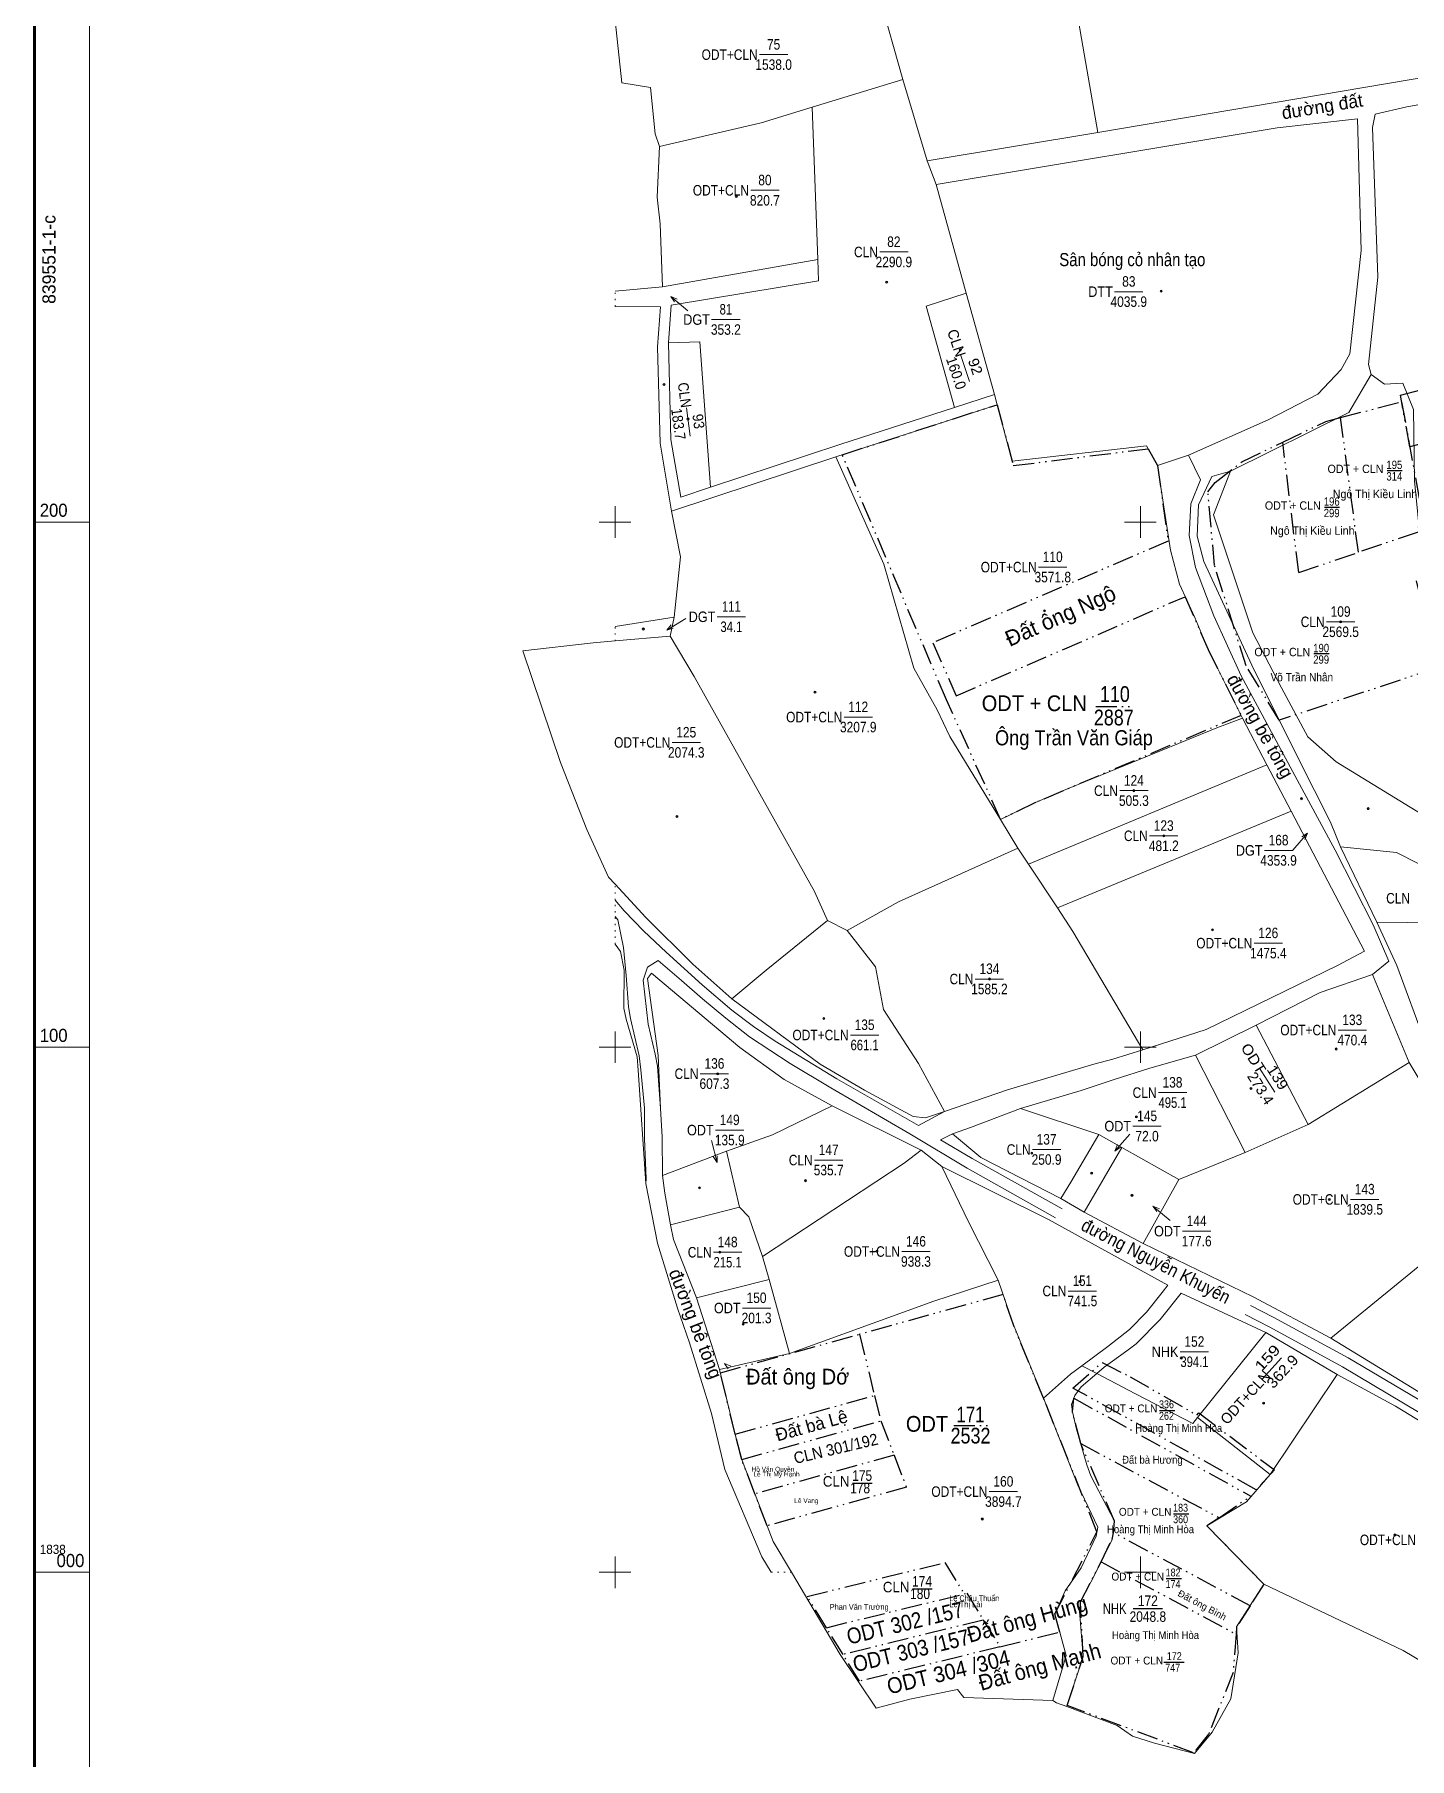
# Model space of a CAD drawing. Header units: metres. Extents: x 551390 to 552118, y 1837759 to 1838646.
# Drawn here: x 551389.5 to 551651.2, y 1837964.5 to 1838292.8 of the extents above; entities that cross this region are included whole.
import ezdxf
from ezdxf.enums import TextEntityAlignment as Align

# ---------------------------------------------------------------- set-up
doc = ezdxf.new("R2010")
doc.units = ezdxf.units.M
doc.header["$LTSCALE"] = 0.8
doc.header["$PDMODE"] = 32
doc.header["$PDSIZE"] = 0.4
doc.linetypes.add('DASH_DOUBLE_DOT', pattern=[9.2, 5, -1.2, 0.3, -1.2, 0.3, -1.2])
doc.linetypes.add('DOTTED', pattern=[1.5, 0.3, -1.2])
for name, color, linetype, lineweight in [('10', 7, 'Continuous', 13), ('13', 7, 'Continuous', 13), ('2', 7, 'DASH_DOUBLE_DOT', 25), ('22', 7, 'Continuous', 13), ('23', 7, 'Continuous', 13), ('24', 7, 'DOTTED', 13), ('31', 7, 'Continuous', 13), ('63', 7, 'Continuous', 13)]:
    doc.layers.add(name, color=color, linetype=linetype, lineweight=lineweight)
for name, color, linetype in [('4', 7, 'Continuous'), ('48', 7, 'Continuous'), ('61', 7, 'Continuous')]:
    doc.layers.add(name, color=color, linetype=linetype)

msp = doc.modelspace()

# ---------------------------------------------------------------- linework, layer by layer
at = {"layer": '10'}
for p, q in [((551591.9, 1838274.17), (551583.53, 1838322.54)), ((551554.82, 1838284.26), (551545.9, 1838315.6)), ((551554.82, 1838284.26), (551537.53, 1838278.98)), ((551559.44, 1838268.77), (551554.82, 1838284.26)), ((551538.6, 1838250), (551537.53, 1838278.98)), ((551566.87, 1838243.57), (551561.14, 1838264.25)), ((551572.22, 1838224.28), (551566.87, 1838243.57)), ((551624.06, 1838153.79), (551578.69, 1838134.88)), ((551573.41, 1838143.38), (551576.69, 1838137.91)), ((551628.69, 1838144.93), (551584.2, 1838126.53)), ((551578.69, 1838134.88), (551576.69, 1838137.91)), ((551578.69, 1838134.88), (551584.2, 1838126.53)), ((551544.2, 1838122.23), (551540.46, 1838124.14)), ((551619.97, 1838079.93), (551610.52, 1838098.51)), ((551577.16, 1838088.34), (551592.1, 1838083.37)), ((551619.97, 1838079.93), (551631.93, 1838085.26)), ((551596.5, 1838080.89), (551589.28, 1838068.58)), ((551592.1, 1838083.37), (551596.5, 1838080.89)), ((551596.5, 1838080.89), (551607.33, 1838074.81)), ((551509.01, 1838075.55), (551521.2, 1838080.22)), ((551521.2, 1838080.22), (551523.7, 1838069.52)), ((551607.33, 1838074.81), (551619.97, 1838079.93)), ((551607.33, 1838074.81), (551600.51, 1838062.59)), ((551523.7, 1838069.52), (551510.57, 1838066.14)), ((551533.2, 1838041.68), (551529.36, 1838055.74)), ((551533.2, 1838041.68), (551519.9, 1838038.63)), ((551637.49, 1838037.69), (551624.74, 1838018.61)), ((551583.33, 1837975.58), (551584.05, 1837975.14))]:
    msp.add_line(p, q, dxfattribs=at)
for points in [[(551508.47, 1838271.49), (551507.65, 1838273.9), (551506.75, 1838282.78), (551501.28, 1838283.63), (551500, 1838295.52)], [(551537.53, 1838278.98), (551527.8, 1838276.01), (551508.47, 1838271.49)], [(551509.05, 1838244.79), (551508.61, 1838256.79), (551508.03, 1838261.85), (551508.47, 1838271.49)], [(551564.6, 1838221.82), (551559.26, 1838241.11), (551566.87, 1838243.57)], [(551518.21, 1838206.64), (551516.17, 1838234.29), (551510.17, 1838234.14)], [(551671.67, 1838133.29), (551668.43, 1838144.48), (551664.59, 1838161.9), (551661.31, 1838166.44), (551654.57, 1838183.45), (551652.19, 1838207.84), (551651.99, 1838221.45), (551649.95, 1838226.46), (551646.5, 1838226.28), (551643.94, 1838228.12)], [(551572.75, 1838222.35), (551575.57, 1838211.62), (551601.17, 1838214.49), (551603.28, 1838210.75)], [(551542.06, 1838212.44), (551551.16, 1838191.98), (551556.88, 1838172.17), (551561.35, 1838164.21), (551563.71, 1838159.19), (551573.41, 1838143.38)], [(551511.24, 1838181.87), (551512.48, 1838193.4), (551510.78, 1838202.09)], [(551510.53, 1838178.27), (551515.04, 1838170.6), (551537.97, 1838129.62), (551540.46, 1838124.14)], [(551573.41, 1838143.38), (551580.05, 1838146.58), (551585.08, 1838148.74), (551614.57, 1838160.79), (551619.42, 1838162.64)], [(551576.69, 1838137.91), (551553.95, 1838127.68), (551544.2, 1838122.23)], [(551540.46, 1838124.14), (551528.75, 1838114.66), (551522.24, 1838109.18)], [(551600.49, 1838099.49), (551587.15, 1838122.05), (551584.2, 1838126.53)], [(551682.67, 1838119.9), (551677.35, 1838118.41), (551656.7, 1838123.65), (551645.01, 1838123.79)], [(551544.2, 1838122.23), (551549.59, 1838115.33), (551551.13, 1838107.2), (551557.77, 1838096.92), (551562.7, 1838087.74)], [(551651.19, 1838097.1), (551631.93, 1838085.26), (551622.03, 1838104.19)], [(551521.2, 1838080.22), (551530, 1838083.31), (551541.31, 1838088.83)], [(551584.84, 1838071.2), (551586.79, 1838074.31), (551592.1, 1838083.37)], [(551528.06, 1838060.16), (551555.04, 1838077.92), (551558.3, 1838080.42)], [(551562.22, 1838077.31), (551567.27, 1838066.74), (551572.95, 1838055.63)], [(551523.7, 1838069.52), (551525.47, 1838067.72), (551528.06, 1838060.16)], [(551667.72, 1838069.36), (551656.66, 1838061.29), (551636.24, 1838044.6)], [(551528.06, 1838060.16), (551529.36, 1838055.74), (551515.53, 1838052.28)], [(551572.95, 1838055.63), (551560.71, 1838051.66), (551533.2, 1838041.68)], [(551572.95, 1838055.63), (551575.83, 1838047.13), (551581.57, 1838033.14)], [(551624.74, 1838018.61), (551610.9, 1838029.51), (551623.9, 1838045.65)], [(551588.84, 1838039.34), (551586.68, 1838037.74), (551581.57, 1838033.14)], [(551610.9, 1838029.51), (551609.97, 1838028.36), (551599.07, 1838034), (551591.72, 1838037.84)], [(551549.7, 1837974.16), (551556.1, 1837975.83), (551565.18, 1837977.66), (551566.38, 1837976.18), (551583.33, 1837975.58), (551585.91, 1837984.14), (551583.74, 1837992.09), (551585.67, 1837996.49), (551588.72, 1838000.84), (551591.58, 1838006.88), (551591.89, 1838008.6), (551588.08, 1838016.62), (551581.57, 1838033.14)], [(551624.74, 1838018.61), (551620.2, 1838013.44), (551612.66, 1838008.83), (551623.49, 1837997.73), (551650.05, 1837985.1), (551665.21, 1837976.13), (551683.57, 1838008.98)], [(551610.29, 1837965.47), (551613.66, 1837969.57), (551617.24, 1837975.89), (551618.65, 1837984.67), (551618.33, 1837989.63), (551623.49, 1837997.73)], [(551584.05, 1837975.14), (551586.02, 1837974.45), (551595.56, 1837970.86), (551598.48, 1837968.83), (551602.67, 1837967.49), (551610.29, 1837965.47)]]:
    msp.add_lwpolyline(points, dxfattribs=at)
at = {"layer": '13'}
for p, q in [((551527.5, 1838289.01), (551532.9, 1838289.01)), ((551525.83, 1838263.17), (551531.23, 1838263.17)), ((551550.38, 1838251.43), (551555.78, 1838251.43)), ((551510.62, 1838242.97), (551511.35, 1838241.93)), ((551595.1, 1838243.87), (551600.5, 1838243.87)), ((551518.4, 1838238.56), (551523.8, 1838238.56)), ((551565.76, 1838231.88), (551567.51, 1838226.77)), ((551513.58, 1838221.73), (551514.31, 1838216.38)), ((551580.63, 1838191.42), (551586.03, 1838191.42)), ((551509.85, 1838179.4), (551511.07, 1838179.77)), ((551519.45, 1838181.96), (551524.85, 1838181.96)), ((551635.43, 1838181), (551640.83, 1838181)), ((551543.6, 1838162.86), (551549, 1838162.86)), ((551510.86, 1838158.03), (551516.26, 1838158.03)), ((551596.07, 1838148.85), (551601.47, 1838148.85)), ((551601.76, 1838140.25), (551607.16, 1838140.25)), ((551631.81, 1838140.78), (551630.77, 1838140.05)), ((551623.61, 1838137.47), (551629.01, 1838137.47)), ((551621.66, 1838119.81), (551627.06, 1838119.81)), ((551568.57, 1838112.98), (551573.97, 1838112.98)), ((551544.8, 1838102.32), (551550.2, 1838102.32)), ((551637.65, 1838103.26), (551643.05, 1838103.26)), ((551516.23, 1838094.95), (551521.63, 1838094.95)), ((551622.7, 1838096.01), (551625.59, 1838091.44)), ((551603.43, 1838091.35), (551608.83, 1838091.35)), ((551519.14, 1838084.21), (551524.54, 1838084.21)), ((551598.58, 1838084.96), (551603.98, 1838084.96)), ((551595.16, 1838080.23), (551596.21, 1838080.95)), ((551519.42, 1838078.06), (551519.42, 1838079.33)), ((551537.97, 1838078.5), (551543.37, 1838078.5)), ((551579.45, 1838080.51), (551584.85, 1838080.51)), ((551640.02, 1838071.01), (551645.42, 1838071.01)), ((551602.38, 1838069.75), (551603.12, 1838068.71)), ((551608.03, 1838064.97), (551613.43, 1838064.97)), ((551518.74, 1838060.95), (551524.14, 1838060.95)), ((551554.59, 1838061.09), (551559.99, 1838061.09)), ((551586.26, 1838053.57), (551591.66, 1838053.57)), ((551524.25, 1838050.33), (551529.65, 1838050.33)), ((551607.59, 1838042), (551612.99, 1838042)), ((551520.82, 1838039.78), (551522.05, 1838039.28)), ((551520.82, 1838039.78), (551521.55, 1838038.74)), ((551623.23, 1838036.86), (551626.85, 1838040.86)), ((551571.23, 1838015.37), (551576.63, 1838015.37))]:
    msp.add_line(p, q, dxfattribs=at)
at = {"layer": '13', "lineweight": 25}
msp.add_line((551598.65, 1837993.08), (551604.21, 1837993.08), dxfattribs=at)
at = {"layer": '13'}
for points in [[(551513.89, 1838240.21), (551510.62, 1838242.97), (551511.85, 1838242.47)], [(551513.51, 1838181.62), (551509.85, 1838179.4), (551510.72, 1838180.41)], [(551629.05, 1838137.52), (551631.81, 1838140.78), (551631.31, 1838139.55)], [(551518.36, 1838082.21), (551519.42, 1838078.06), (551518.71, 1838079.19)], [(551597.97, 1838083.46), (551595.16, 1838080.23), (551595.68, 1838081.46)], [(551605.65, 1838066.99), (551602.38, 1838069.75), (551603.62, 1838069.24)]]:
    msp.add_lwpolyline(points, dxfattribs=at)
for p in [(551523.1, 1838261.99), (551551.71, 1838245.69), (551603.97, 1838243.97), (551565.72, 1838232.76), (551509.33, 1838226.2), (551513.9, 1838219.62), (551581.75, 1838183.11), (551505.4, 1838179.63), (551638.13, 1838181), (551538.07, 1838167.62), (551598.77, 1838148.85), (551630.69, 1838147.32), (551511.79, 1838143.94), (551643.36, 1838145.43), (551604.46, 1838140.25), (551613.74, 1838122.35), (551571.27, 1838112.98), (551539.76, 1838105.46), (551637.26, 1838099.65), (551519.53, 1838094.94), (551621.05, 1838092.14), (551599.25, 1838086.73), (551579.35, 1838079.82), (551536.25, 1838074.59), (551590.72, 1838076.02), (551516.08, 1838073.22), (551598.41, 1838071.8), (551635.97, 1838071.01), (551519.95, 1838060.95), (551549.86, 1838061.17), (551588.51, 1838055.36), (551524.41, 1838047.24), (551607.79, 1838040.82), (551623.46, 1838032.21), (551569.91, 1838010.14), (551648.43, 1838007.1)]:
    msp.add_point(p, dxfattribs=at)
at = {"layer": '2'}
for p, q in [((551646.97, 1838209.82), (551649.85, 1838209.82)), ((551635.04, 1838202.84), (551637.92, 1838202.84)), ((551630.14, 1838190.4), (551641.51, 1838194.24)), ((551633.04, 1838174.94), (551635.92, 1838174.94)), ((551591.53, 1838164.86), (551598.42, 1838164.86)), ((551603.65, 1838030.83), (551606.55, 1838030.83)), ((551564.5, 1838027.93), (551571.4, 1838027.93)), ((551545.23, 1838016.99), (551548.94, 1838016.99)), ((551614.98, 1838010.4), (551621, 1838014.52)), ((551606.33, 1838011.14), (551609.23, 1838011.14)), ((551562.8, 1838001.85), (551566.47, 1837995.89)), ((551604.91, 1837998.81), (551607.81, 1837998.81)), ((551556.64, 1837996.86), (551560.35, 1837996.86)), ((551604.46, 1837982.9), (551608.33, 1837982.9))]:
    msp.add_line(p, q, dxfattribs=at)
at = {"layer": '2', "linetype": 'Continuous'}
msp.add_line((551610.77, 1838029.95), (551611.13, 1838030.36), dxfattribs=at)
at = {"layer": '2'}
for points in [[(551672.7, 1838229.93), (551675.17, 1838220.24), (551651.28, 1838214.35), (551649.5, 1838224.19)], [(551572.75, 1838222.35), (551575.8, 1838210.74), (551601.46, 1838213.97), (551603.28, 1838210.75), (551605.28, 1838196.36), (551560.51, 1838177.02), (551564.92, 1838166.93), (551608.53, 1838185.79), (551612.89, 1838175.71), (551619.17, 1838163.18), (551580.05, 1838146.58), (551573.41, 1838143.38), (551563.08, 1838166.14), (551543.26, 1838212.83)], [(551649.73, 1838222.9), (551653.11, 1838204.22), (551652.87, 1838198.1), (551641.51, 1838194.24), (551638.11, 1838219.9)], [(551550.62, 1838028.82), (551553.13, 1838022.29), (551526.63, 1838014.93), (551524.12, 1838021.47)], [(551588.65, 1838024.5), (551614.98, 1838010.4), (551612.66, 1838008.83), (551623.49, 1837997.73), (551620.88, 1837993.63), (551594.9, 1838007.54), (551595.08, 1838009.73)], [(551592.52, 1838002.01), (551618.22, 1837988.25), (551617.66, 1837980.95), (551613, 1837969.17), (551610.13, 1837965.63), (551586.08, 1837974.63), (551589.12, 1837983.98), (551588.59, 1837994.38)], [(551566.96, 1837996.01), (551570.11, 1837990.91), (551543.4, 1837984.36), (551540.25, 1837989.46)]]:
    msp.add_lwpolyline(points, close=True, dxfattribs=at)
for points in [[(551630.14, 1838190.4), (551627.1, 1838215.21), (551635.29, 1838219.17), (551638.11, 1838219.9)], [(551652.51, 1838188.81), (551656.43, 1838172.21), (551626.44, 1838162.26), (551620.13, 1838172.61), (551614.14, 1838191.7), (551612.85, 1838205.73), (551614.26, 1838207.51), (551619.29, 1838211.45), (551627.1, 1838215.21)], [(551573.26, 1837985.82), (551584.69, 1837988.62), (551583.74, 1837992.09), (551591.74, 1838007.74), (551581.57, 1838033.14), (551575.83, 1838047.13), (551573.88, 1838052.9), (551546.56, 1838045.32)], [(551522.88, 1838026.31), (551520.06, 1838037.97), (551546.56, 1838045.32), (551549.38, 1838033.66)], [(551611.13, 1838030.36), (551625.52, 1838019.5), (551622.05, 1838015.7), (551587.18, 1838035.09), (551592.73, 1838039.95)], [(551592.73, 1838039.95), (551598.08, 1838037.23), (551610.77, 1838029.95)], [(551524.12, 1838021.47), (551522.88, 1838026.31), (551549.38, 1838033.66), (551550.62, 1838028.82)], [(551588.65, 1838024.5), (551587.06, 1838030.59), (551587.36, 1838033.15), (551621, 1838014.52)], [(551553.13, 1838022.29), (551555.46, 1838016.22), (551528.96, 1838008.86), (551526.63, 1838014.93)], [(551592.52, 1838002.01), (551594.61, 1838006.26), (551594.9, 1838007.54)], [(551540.25, 1837989.46), (551536.57, 1837995.42), (551562.8, 1838001.85)], [(551620.88, 1837993.63), (551618.33, 1837989.63), (551618.22, 1837988.25)], [(551570.11, 1837990.91), (551573.26, 1837985.82), (551546.55, 1837979.26), (551543.4, 1837984.36)]]:
    msp.add_lwpolyline(points, dxfattribs=at)
at = {"layer": '22'}
for points in [[(551609.15, 1838212.72), (551611.47, 1838208.04), (551609.58, 1838203.46), (551609.32, 1838197.47), (551610.47, 1838191.33), (551614, 1838182.11), (551619.2, 1838170.72), (551630.72, 1838149.25), (551637.1, 1838137.53), (551644.29, 1838123.32), (551647.31, 1838116.4), (551644.17, 1838113.87)], [(551562.7, 1838087.74), (551557.75, 1838085.09), (551542.25, 1838093.96), (551530.46, 1838101.13), (551526.37, 1838103.95), (551522.27, 1838107.07), (551516.62, 1838111.9), (551509.72, 1838118.1), (551505.48, 1838122.08), (551501.74, 1838125.97), (551500, 1838127.99)], [(551500, 1838124.86), (551500.54, 1838124.24), (551501.62, 1838119.01), (551502.11, 1838113.65), (551502.56, 1838107.67), (551502.93, 1838105.49), (551504.61, 1838098.34), (551504.91, 1838095.69), (551505.59, 1838088.37), (551505.63, 1838082.64), (551505.94, 1838074.95), (551505.84, 1838074.02)], [(551508.65, 1838088.31), (551508.09, 1838096.4), (551507.65, 1838098.69), (551506.3, 1838104.37), (551505.37, 1838112.75), (551506.19, 1838115.22), (551508.21, 1838116.49), (551512.65, 1838112.69), (551516.67, 1838109.18), (551521.12, 1838105.5), (551525.6, 1838101.98), (551533.32, 1838096.92), (551541.1, 1838092.23), (551556.15, 1838083.47), (551567.05, 1838076.99), (551583.87, 1838067.52)], [(551585.15, 1838069.21), (551567.97, 1838078.82), (551561.97, 1838082.38), (551564.27, 1838083.5)], [(551619.96, 1838049.09), (551624.64, 1838046.66), (551638.5, 1838039.11), (551661.99, 1838025.1), (551673.63, 1838017.98), (551690.33, 1838006.4), (551699.11, 1838000)], [(551702.43, 1838000), (551691.47, 1838008.04), (551674.68, 1838019.71), (551663.18, 1838026.89), (551639.57, 1838040.84), (551625.31, 1838048.57), (551620.99, 1838050.81)], [(551591.72, 1838037.84), (551588.71, 1838035.29), (551587.55, 1838033.66), (551586.92, 1838031.97), (551587.06, 1838030.59), (551587.85, 1838027.25), (551589.81, 1838020.47), (551590.6, 1838018.37), (551595.08, 1838009.73), (551594.96, 1838008.28), (551594.61, 1838006.26), (551591.18, 1837999.31), (551588.59, 1837994.38), (551588.43, 1837992.63), (551589.12, 1837983.98), (551586.53, 1837976.02)]]:
    msp.add_lwpolyline(points, dxfattribs=at)
at = {"layer": '23'}
for p, q in [((551591.9, 1838274.17), (551559.44, 1838268.77)), ((551561.14, 1838264.25), (551559.44, 1838268.77)), ((551509.05, 1838244.79), (551538.6, 1838250)), ((551509.05, 1838244.79), (551500, 1838243.98)), ((551542.06, 1838212.44), (551572.75, 1838222.35)), ((551564.6, 1838221.82), (551572.22, 1838224.28)), ((551572.75, 1838222.35), (551572.22, 1838224.28)), ((551510.78, 1838202.09), (551542.06, 1838212.44)), ((551511.24, 1838181.87), (551500, 1838180.11)), ((551510.53, 1838178.27), (551511.24, 1838181.87)), ((551510.53, 1838178.27), (551500, 1838177.36)), ((551624.06, 1838153.79), (551619.42, 1838162.64)), ((551624.06, 1838153.79), (551628.69, 1838144.93)), ((551610.52, 1838098.51), (551622.03, 1838104.19)), ((551651.19, 1838097.1), (551667.72, 1838069.36)), ((551558.3, 1838080.42), (551541.31, 1838088.83)), ((551558.3, 1838080.42), (551562.22, 1838077.31)), ((551584.84, 1838071.2), (551589.28, 1838068.58)), ((551600.51, 1838062.59), (551589.28, 1838068.58)), ((551515.53, 1838052.28), (551519.9, 1838038.63)), ((551623.9, 1838045.65), (551637.49, 1838037.69)), ((551591.72, 1838037.84), (551588.84, 1838039.34))]:
    msp.add_line(p, q, dxfattribs=at)
for points in [[(551692.58, 1838345.46), (551701.82, 1838292.8), (551591.9, 1838274.17)], [(551643.94, 1838228.12), (551643.44, 1838230.01), (551645.19, 1838246.65), (551644.18, 1838275.15), (551644.73, 1838277.67), (551650.7, 1838279.07), (551686.86, 1838285.55)], [(551603.28, 1838210.75), (551609.15, 1838212.72), (551624.35, 1838219.45), (551633.81, 1838224.33), (551638.25, 1838229.08), (551639.9, 1838232.03), (551642.01, 1838251.74), (551641.34, 1838276.77), (551626.03, 1838275.06), (551561.14, 1838264.25)], [(551510.17, 1838234.14), (551510.68, 1838241.32), (551538.75, 1838245.96), (551538.6, 1838250)], [(551510.78, 1838202.09), (551508.58, 1838215), (551508.11, 1838233.39), (551508.65, 1838240.98), (551500, 1838241.04)], [(551510.17, 1838234.14), (551510.64, 1838215.74), (551512.51, 1838204.76), (551518.21, 1838206.64)], [(551643.94, 1838228.12), (551639.69, 1838220.87), (551617.15, 1838209.72)], [(551518.21, 1838206.64), (551542.8, 1838214.79), (551564.6, 1838221.82)], [(551619.42, 1838162.64), (551612.89, 1838175.71), (551610.38, 1838181.81), (551607.48, 1838188.19), (551605.73, 1838194.62), (551603.28, 1838210.75)], [(551500, 1838177.36), (551495.87, 1838177.01), (551482.47, 1838175.5), (551489.62, 1838154.23), (551494.61, 1838141.43), (551498.79, 1838132.39), (551500, 1838131.07)], [(551600.49, 1838099.49), (551612.56, 1838103.39), (551637.56, 1838115.55), (551642.66, 1838118.27), (551628.69, 1838144.93)], [(551500, 1838131.07), (551505.88, 1838124.68), (551514.79, 1838115.82), (551522.24, 1838109.18)], [(551654.34, 1838100.56), (551648.84, 1838115.57), (551645.01, 1838123.79)], [(551500, 1838119.64), (551501.06, 1838118.23), (551501.73, 1838114.68), (551501.68, 1838107.45), (551502.12, 1838105.32), (551504.2, 1838098.15), (551504.4, 1838095.63), (551505.84, 1838074.02), (551508.12, 1838062.65), (551511.91, 1838050.29), (551514.17, 1838043.73), (551518.35, 1838030.22), (551520.9, 1838019.61), (551527.92, 1838002.97), (551529.72, 1838000)], [(551509.01, 1838075.55), (551508.98, 1838082.94), (551508.66, 1838088.31), (551508.21, 1838098.41), (551506.2, 1838113.1), (551506.95, 1838114.08), (551523.79, 1838099.92), (551532.18, 1838093.87), (551541.31, 1838088.83)], [(551622.03, 1838104.19), (551634.23, 1838110.42), (551644.16, 1838113.87), (551651.19, 1838097.1)], [(551562.7, 1838087.74), (551559.13, 1838086.55), (551556.74, 1838086.8), (551547.52, 1838091.8), (551539.03, 1838096.75), (551522.24, 1838109.18)], [(551600.49, 1838099.49), (551594.74, 1838097.73), (551591.17, 1838096.77), (551574.7, 1838091.9), (551562.7, 1838087.74)], [(551610.52, 1838098.51), (551601.78, 1838096.01), (551595.03, 1838093.83), (551588.74, 1838091.74), (551577.16, 1838088.34)], [(551584.84, 1838071.2), (551569.65, 1838079.02), (551564.27, 1838083.5), (551567.7, 1838084.69), (551577.16, 1838088.34)], [(551510.57, 1838066.14), (551509.48, 1838072.18), (551509.01, 1838075.55)], [(551588.84, 1838039.34), (551593.82, 1838043.03), (551597.92, 1838046.21), (551601.18, 1838049.56), (551604.18, 1838053.28), (551605.23, 1838054.68), (551582.5, 1838067.2), (551562.22, 1838077.31)], [(551636.24, 1838044.6), (551651.77, 1838035.15), (551667.9, 1838025.02), (551688.32, 1838012.03), (551697.42, 1838029.93), (551696.83, 1838033.03), (551687.78, 1838042.93), (551667.72, 1838069.36)], [(551515.53, 1838052.28), (551511.16, 1838063.4), (551510.57, 1838066.14)], [(551636.24, 1838044.6), (551621.48, 1838052.49), (551600.51, 1838062.59)], [(551623.9, 1838045.65), (551607.77, 1838053.13), (551603.78, 1838048.15), (551599.19, 1838043.54), (551597.41, 1838042.17), (551593.14, 1838039.05), (551591.72, 1838037.84)], [(551519.9, 1838038.63), (551523.87, 1838022.14), (551530.12, 1838005.86), (551533.59, 1838000)], [(551637.49, 1838037.69), (551648.56, 1838031.62), (551662.7, 1838023.03), (551683.57, 1838008.98)], [(551533.59, 1838000), (551542.84, 1837984.37), (551549.7, 1837974.16)]]:
    msp.add_lwpolyline(points, dxfattribs=at)
at = {"layer": '24'}
for p, q in [((551500, 1838241.04), (551500, 1838243.98)), ((551500, 1838177.36), (551500, 1838180.11)), ((551500, 1838119.64), (551500, 1838131.07)), ((551529.72, 1838000), (551533.59, 1838000))]:
    msp.add_line(p, q, dxfattribs=at)
at = {"layer": '31'}
msp.add_line((551645.01, 1838123.79), (551638.08, 1838138.18), dxfattribs=at)
for points in [[(551617.15, 1838209.72), (551613.62, 1838208.68), (551611.06, 1838203.27), (551610.8, 1838197.28), (551612.06, 1838192.49), (551621.22, 1838172.77), (551630.09, 1838154.94), (551636.2, 1838142.83), (551638.08, 1838138.18)], [(551671.67, 1838133.29), (551637.25, 1838154.36), (551631.9, 1838159.12), (551626.86, 1838168.42), (551621.41, 1838178.92), (551613.92, 1838201.38), (551617.15, 1838209.72)], [(551638.08, 1838138.18), (551648.74, 1838137.07), (551682.67, 1838119.9)]]:
    msp.add_lwpolyline(points, dxfattribs=at)
at = {"layer": '63'}
for p, q in [((551500, 1838197), (551500, 1838203)), ((551600, 1838197), (551600, 1838203)), ((551400, 1838200), (551389.5, 1838200)), ((551497, 1838200), (551503, 1838200)), ((551597, 1838200), (551603, 1838200)), ((551500, 1838097), (551500, 1838103)), ((551600, 1838097), (551600, 1838103)), ((551400, 1838100), (551389.5, 1838100)), ((551497, 1838100), (551503, 1838100)), ((551597, 1838100), (551603, 1838100)), ((551500, 1837997), (551500, 1838003)), ((551600, 1837997), (551600, 1838003)), ((551400, 1838000), (551389.5, 1838000)), ((551497, 1838000), (551503, 1838000)), ((551597, 1838000), (551603, 1838000))]:
    msp.add_line(p, q, dxfattribs=at)
at = {"layer": '63', "lineweight": 158}
msp.add_lwpolyline([(551389.5, 1838610.5), (552110.5, 1838610.5), (552110.5, 1837889.5), (551389.5, 1837889.5)], close=True, dxfattribs=at)
at = {"layer": '63'}
msp.add_lwpolyline([(551400, 1838600), (552100, 1838600), (552100, 1837900), (551400, 1837900)], close=True, dxfattribs=at)

# ---------------------------------------------------------------- texts
at = {"layer": '13'}
for s, width, p in [('75', 0.85, (551530.19, 1838289.96)), ('80', 0.85, (551528.54, 1838264.13)), ('82', 0.85, (551553.08, 1838252.38)), ('83', 0.85, (551597.81, 1838244.82)), ('81', 0.8, (551521.1, 1838239.52)), ('110', 0.85, (551583.32, 1838192.38)), ('111', 0.8, (551522.15, 1838182.92)), ('109', 0.85, (551638.12, 1838181.96)), ('112', 0.85, (551546.3, 1838163.81)), ('125', 0.85, (551513.56, 1838158.98)), ('124', 0.85, (551598.77, 1838149.8)), ('123', 0.85, (551604.45, 1838141.2)), ('168', 0.85, (551626.31, 1838138.43)), ('126', 0.85, (551624.35, 1838120.76)), ('134', 0.85, (551571.27, 1838113.94)), ('135', 0.85, (551547.51, 1838103.27)), ('133', 0.85, (551640.34, 1838104.21)), ('136', 0.85, (551518.93, 1838095.9)), ('138', 0.85, (551606.12, 1838092.31)), ('145', 0.85, (551601.29, 1838085.91)), ('149', 0.85, (551521.83, 1838085.16)), ('147', 0.85, (551540.67, 1838079.46)), ('137', 0.85, (551582.15, 1838081.46)), ('143', 0.85, (551642.71, 1838071.97)), ('144', 0.85, (551610.72, 1838065.93)), ('148', 0.85, (551521.44, 1838061.91)), ('146', 0.85, (551557.29, 1838062.04)), ('151', 0.8, (551588.96, 1838054.53)), ('150', 0.85, (551526.94, 1838051.28)), ('152', 0.85, (551610.29, 1838042.95)), ('160', 0.85, (551573.93, 1838016.32)), ('172', 0.85, (551601.43, 1837993.59)), ('2048.8', 0.85, (551601.43, 1837990.57))]:
    msp.add_text(s, height=2, dxfattribs=dict(at, width=width)).set_placement(p, align=Align.CENTER)
for s, rotation, width, p in [('92', 288.857, 1.05, (551567.65, 1838229.3)), ('93', 277.773, 0.95, (551514.91, 1838219.04)), ('139', 302.328, 1.1, (551625.29, 1838093.7)), ('159', 47.869, 1.25, (551624.93, 1838040.16))]:
    msp.add_text(s, height=2, rotation=rotation, dxfattribs=dict(at, width=width)).set_placement(p, align=Align.CENTER)
at = {"layer": '13', "width": 0.8}
msp.add_text('NHK ', height=2, dxfattribs=at).set_placement((551597.96, 1837992.08), align=Align.RIGHT)
at = {"layer": '2'}
for s, width, p in [('ODT+CLN', 0.85, (551527.16, 1838288.01)), ('ODT+CLN', 0.85, (551525.49, 1838262.17)), ('CLN', 0.85, (551550.04, 1838250.43)), ('DTT', 0.9, (551594.76, 1838242.87)), ('DGT', 0.9, (551518.06, 1838237.56)), ('ODT+CLN', 0.85, (551580.29, 1838190.42)), ('DGT', 0.9, (551519.11, 1838180.96)), ('CLN', 0.85, (551635.08, 1838180)), ('ODT+CLN', 0.85, (551543.25, 1838161.86)), ('ODT+CLN', 0.85, (551510.51, 1838157.03)), ('CLN', 0.85, (551595.73, 1838147.85)), ('CLN', 0.85, (551601.42, 1838139.25)), ('DGT', 0.9, (551623.26, 1838136.47)), ('CLN', 0.85, (551651.34, 1838127.36)), ('ODT+CLN', 0.85, (551621.32, 1838118.81)), ('CLN', 0.85, (551568.23, 1838111.98)), ('ODT+CLN', 0.85, (551637.31, 1838102.26)), ('ODT+CLN', 0.85, (551544.45, 1838101.32)), ('CLN', 0.85, (551515.89, 1838093.95)), ('CLN', 0.85, (551603.08, 1838090.35)), ('ODT', 0.9, (551518.79, 1838083.21)), ('ODT', 0.9, (551598.24, 1838083.96)), ('CLN', 0.85, (551579.11, 1838079.51)), ('CLN', 0.85, (551537.63, 1838077.5)), ('ODT+CLN', 0.85, (551639.67, 1838070.01)), ('ODT', 0.9, (551607.69, 1838063.97)), ('CLN', 0.85, (551518.4, 1838059.95)), ('ODT+CLN', 0.85, (551554.25, 1838060.09)), ('CLN', 0.85, (551585.92, 1838052.57)), ('ODT', 0.9, (551523.91, 1838049.33)), ('NHK', 0.9, (551607.25, 1838041)), ('ODT+CLN', 0.85, (551570.89, 1838014.37)), ('ODT+CLN', 0.85, (551652.46, 1838005.18))]:
    msp.add_text(s, height=2, dxfattribs=dict(at, width=width)).set_placement(p, align=Align.RIGHT)
for s, rotation, p in [('CLN', 288.857, (551564.92, 1838231.24)), ('ODT+CLN', 47.869, (551624.95, 1838037.28))]:
    msp.add_text(s, height=2, rotation=rotation, dxfattribs=at).set_placement(p, align=Align.RIGHT)
for s, rotation, width, p in [('CLN', 277.773, 0.9, (551512.58, 1838221.66)), ('ODT', 302.328, 1.1, (551622.36, 1838094.69))]:
    msp.add_text(s, height=2, rotation=rotation, dxfattribs=dict(at, width=width)).set_placement(p, align=Align.RIGHT)
for s, height, width, p in [('ODT + CLN', 1.594, 0.95, (551640.95, 1838209.33)), ('314', 1.59, 0.85, (551648.35, 1838207.91)), ('195', 1.59, 0.85, (551648.35, 1838210.1)), ('Ngô Thị Kiều Linh', 1.59, 0.95, (551644.67, 1838204.55)), ('ODT + CLN', 1.594, 0.95, (551629.02, 1838202.35)), ('299', 1.59, 0.85, (551636.42, 1838200.93)), ('196', 1.59, 0.85, (551636.43, 1838203.12)), ('Ngô Thị Kiều Linh', 1.59, 0.95, (551632.74, 1838197.57)), ('ODT + CLN', 1.594, 0.95, (551627.02, 1838174.45)), ('190', 1.59, 0.85, (551634.42, 1838175.22)), ('299', 1.59, 0.85, (551634.42, 1838173.03)), ('Võ Trần Nhân', 1.59, 0.9, (551630.74, 1838169.67)), ('ODT + CLN', 3, 0.95, (551579.81, 1838163.99)), ('110', 3, 0.85, (551595.15, 1838165.75)), ('2887', 3, 0.85, (551594.94, 1838161.27)), ('Đất ông Dớ', 3, 0.95, (551534.77, 1838035.76)), ('ODT + CLN', 1.5, 0.95, (551598.24, 1838030.46)), ('336', 1.5, 0.85, (551604.97, 1838031.24)), ('ODT', 3, 0.95, (551559.39, 1838026.77)), ('171', 3, 0.8, (551567.67, 1838028.54)), ('Hoàng Thị Minh Hòa', 1.5, 0.9, (551607.31, 1838026.73)), ('262', 1.5, 0.85, (551604.97, 1838029.04)), ('2532', 3, 0.85, (551567.67, 1838024.53)), ('175', 2, 0.85, (551547.05, 1838017.42)), ('CLN', 2, 0.95, (551542.1, 1838016.32)), ('178', 2, 0.85, (551546.66, 1838015.04)), ('ODT + CLN', 1.5, 0.95, (551600.92, 1838010.77)), ('183', 1.5, 0.85, (551607.66, 1838011.55)), ('Hoàng Thị Minh Hòa', 1.5, 0.9, (551601.94, 1838007.45)), ('360', 1.5, 0.85, (551607.66, 1838009.35)), ('174', 2, 0.85, (551558.45, 1837997.29)), ('ODT + CLN', 1.5, 0.95, (551599.5, 1837998.44)), ('182', 1.5, 0.85, (551606.23, 1837999.22)), ('CLN', 2, 0.95, (551553.52, 1837996.19)), ('180', 2, 0.85, (551558.07, 1837994.91)), ('174', 1.5, 0.85, (551606.23, 1837997.02)), ('Hoàng Thị Minh Hòa', 1.5, 0.9, (551602.89, 1837987.29)), ('ODT + CLN', 1.5, 0.95, (551599.33, 1837982.45)), ('747', 1.5, 0.85, (551606.16, 1837981.09)), ('172', 1.5, 0.85, (551606.46, 1837983.29))]:
    msp.add_text(s, height=height, dxfattribs=dict(at, width=width)).set_placement(p, align=Align.CENTER)
for s, height, rotation, p in [('Đất ông Ngộ', 3, 24, (551585.4, 1838180.78)), ('Đất bà Lệ', 2.43, 15.342, (551537.72, 1838026.78)), ('Đất ông Bình', 1.3, 331.835, (551611.47, 1837993.18))]:
    msp.add_text(s, height=height, rotation=rotation, dxfattribs=at).set_placement(p, align=Align.CENTER)
for s, height, width, p in [('Ông Trần Văn Giáp', 2.88, 0.9, (551572.33, 1838157.48)), ('Hồ Văn Quyền ', 0.9036, 0.9, (551525.99, 1838019.19)), (' Lê Thị Mỹ Hạnh', 0.9036, 0.95, (551525.99, 1838018.25)), ('Lê Vang', 0.9, 0.9, (551534.13, 1838013.19)), (' Lê Châu Thuẩn ', 1.116, 0.85, (551563.26, 1837994.51)), ('Phan Văn Trường', 1.12, 0.9, (551540.88, 1837992.86)), (' Lê Thị Lài', 1.116, 0.95, (551563.26, 1837993.35))]:
    msp.add_text(s, height=height, dxfattribs=dict(at, width=width)).set_placement(p)
for s, height, rotation, width, p in [('CLN 301/192', 2.187, 13.242, 0.95, (551542.28, 1838022.5)), ('ODT 302 /157', 3, 13.662, 0.9, (551555.54, 1837988.89)), ('Đất ông Hùng', 3, 15.342, 0.95, (551578.85, 1837989.67)), ('ODT 303 /157', 3, 13.662, 0.9, (551556.72, 1837983.64)), ('Đất ông Mạnh', 3, 15.342, 0.95, (551581.24, 1837980.58)), ('ODT 304 /304', 3, 13.662, 0.95, (551563.82, 1837979.56))]:
    msp.add_text(s, height=height, rotation=rotation, dxfattribs=dict(at, width=width)).set_placement(p, align=Align.CENTER)
at = {"layer": '4'}
for s, width, p in [('1538.0', 0.85, (551530.2, 1838286.11)), ('820.7', 0.85, (551528.53, 1838260.27)), ('2290.9', 0.85, (551553.08, 1838248.53)), ('4035.9', 0.85, (551597.8, 1838240.97)), ('353.2', 0.85, (551521.1, 1838235.66)), ('3571.8', 0.85, (551583.33, 1838188.52)), ('34.1', 0.8, (551522.15, 1838179.06)), ('2569.5', 0.85, (551638.13, 1838178.1)), ('3207.9', 0.85, (551546.3, 1838159.96)), ('2074.3', 0.85, (551513.56, 1838155.13)), ('505.3', 0.85, (551598.77, 1838145.95)), ('481.2', 0.85, (551604.46, 1838137.35)), ('4353.9', 0.85, (551626.31, 1838134.57)), ('1475.4', 0.85, (551624.36, 1838116.91)), ('1585.2', 0.85, (551571.27, 1838110.08)), ('661.1', 0.8, (551547.51, 1838099.42)), ('470.4', 0.85, (551640.35, 1838100.36)), ('607.3', 0.85, (551518.93, 1838092.05)), ('495.1', 0.8, (551606.14, 1838088.45)), ('135.9', 0.85, (551521.84, 1838081.31)), ('72.0', 0.85, (551601.28, 1838082.06)), ('535.7', 0.85, (551540.67, 1838075.6)), ('250.9', 0.85, (551582.15, 1838077.61)), ('1839.5', 0.85, (551642.72, 1838068.11)), ('177.6', 0.85, (551610.73, 1838062.07)), ('215.1', 0.8, (551521.44, 1838058.05)), ('938.3', 0.85, (551557.29, 1838058.19)), ('741.5', 0.85, (551588.96, 1838050.67)), ('201.3', 0.85, (551526.95, 1838047.43)), ('394.1', 0.8, (551610.3, 1838039.1)), ('3894.7', 0.85, (551573.93, 1838012.47))]:
    msp.add_text(s, height=2, dxfattribs=dict(at, width=width)).set_placement(p, align=Align.CENTER)
for s, rotation, width, p in [('160.0', 288.857, 0.95, (551564, 1838228.06)), ('183.7', 277.773, 0.9, (551511.09, 1838218.53)), ('362.9', 47.869, 1.1, (551627.8, 1838037.58))]:
    msp.add_text(s, height=2, rotation=rotation, dxfattribs=dict(at, width=width)).set_placement(p, align=Align.CENTER)
msp.add_text('273.4', height=2, rotation=302.328, dxfattribs=at).set_placement((551622.04, 1838091.64), align=Align.CENTER)
at = {"layer": '48'}
for s, height, rotation, p in [('đường đất', 2.5, 9.241, (551634.82, 1838277.91)), ('đường bê tông', 2.49, 299.286, (551621.74, 1838160.53)), ('đường bê tông', 2.5, 291.208, (551514.17, 1838046.89))]:
    msp.add_text(s, height=height, rotation=rotation, dxfattribs=at).set_placement(p, align=Align.CENTER)
at = {"layer": '48', "width": 0.85}
msp.add_text('Sân bóng cỏ nhân tạo', height=2.5, dxfattribs=at).set_placement((551598.47, 1838248.73), align=Align.CENTER)
at = {"layer": '48', "width": 0.9}
msp.add_text('đường Nguyễn Khuyến', height=2.5, rotation=332.873, dxfattribs=at).set_placement((551602.4, 1838058.16), align=Align.CENTER)
at = {"layer": '61', "width": 0.9}
msp.add_text('Đất bà Hương', height=1.5, dxfattribs=at).set_placement((551602.29, 1838020.69), align=Align.CENTER)
at = {"layer": '63'}
msp.add_text('839551-1-c', height=2.5, rotation=90, dxfattribs=at).set_placement((551393.5, 1838250), align=Align.CENTER)
at = {"layer": '63', "width": 0.95}
for s, height, p in [('200', 2.5, (551390.5, 1838201)), ('100', 2.5, (551390.5, 1838101)), ('1838', 1.75, (551390.5, 1838003.5))]:
    msp.add_text(s, height=height, dxfattribs=at).set_placement(p)
msp.add_text('000', height=2.5, dxfattribs=at).set_placement((551399, 1838001), align=Align.RIGHT)

doc.saveas('drawing.dxf')
